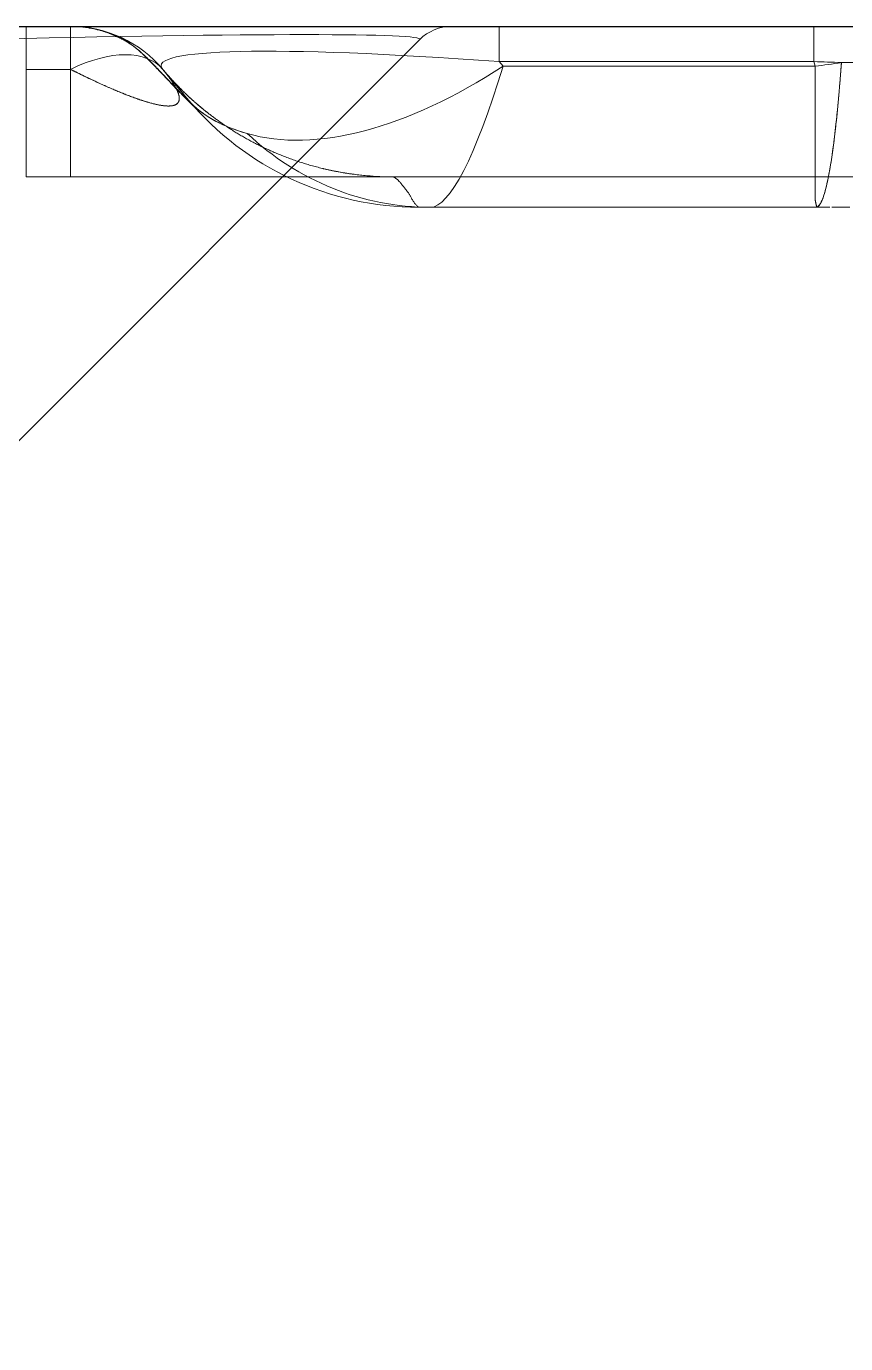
# Model space of a CAD drawing. Header units: millimetres. Extents: x 48754 to 50247, y 1387 to 2180.
# Drawn here: x 49012.16 to 49017.6, y 1473.44 to 1482.19 of the extents above; entities that cross this region are included whole.
import ezdxf

# ---------------------------------------------------------------- set-up
doc = ezdxf.new("R2010")
doc.units = ezdxf.units.MM
doc.linetypes.add('DASHED', pattern=[0])
doc.layers.add('DIE', color=7, linetype='Continuous')

# ---------------------------------------------------------------- blocks, each defined once
blk = doc.blocks.new('*u7581')
at = {"layer": 'DIE', "color": 11, "linetype": 'Continuous', "lineweight": 13}
blk.add_line((-690, 35), (0, 35), dxfattribs=at)
at = {"layer": 'DIE', "color": 2, "linetype": 'DASHED', "lineweight": 13}
for p, q in [((-545.4044, 35), (-545.4044, 35)), ((-545.111, 35), (-545.1108, 35)), ((-545.1108, 35), (-545.1106, 35)), ((-545.1053, 35), (-545.1003, 34.9999)), ((-545.0857, 34.9996), (-545.0929, 34.9998)), ((-546, 31.7029), (-542.7908, 34.9121)), ((-544.5013, 34.7181), (-544.5069, 34.7247)), ((-544.498, 34.7142), (-544.4996, 34.7161)), ((-544.498, 34.7142), (-544.3286, 34.5123)), ((-544.3309, 34.5151), (-544.3283, 34.512)), ((-544.3308, 34.515), (-544.3279, 34.5116)), ((-544.2214, 34.3945), (-544.2213, 34.3944)), ((-545.4044, 34), (-545.4044, 34)), ((-542.9661, 34), (-542.9661, 34)), ((-542.7965, 33.7979), (-542.7201, 33.7979)), ((-542.7201, 33.7979), (-540.1577, 33.7979)), ((-540.1577, 33.7979), (-540.0664, 33.7979))]:
    blk.add_line(p, q, dxfattribs=at)
at = {"layer": 'DIE', "color": 155, "linetype": 'DASHED', "lineweight": 13}
for p, q in [((-545.4044, 35), (-545.4044, 34.7143)), ((-545.1108, 35), (-545.1108, 34.7143)), ((-545.1108, 35), (-545.1108, 34.7143)), ((-542.2625, 35), (-542.2625, 34.7657)), ((-542.2625, 35), (-542.2625, 34.7657)), ((-540.1708, 35), (-540.1708, 34.7657)), ((-540.1708, 35), (-540.1708, 34.7657)), ((-540.1708, 34.7657), (-542.2625, 34.7657)), ((-542.2625, 34.7657), (-542.2369, 34.7352)), ((-542.2369, 34.7352), (-542.2625, 34.7657)), ((-542.2625, 34.7657), (-540.1708, 34.7657)), ((-540.1632, 34.7352), (-540.1708, 34.7657)), ((-540.1708, 34.7657), (-540.1632, 34.7352)), ((-545.4044, 34.7143), (-545.4044, 34)), ((-545.4002, 34.7143), (-545.1107, 34.7143)), ((-542.2369, 34.7352), (-540.1632, 34.7352)), ((-540.1632, 34.7352), (-542.2369, 34.7352)), ((-544.3286, 34.5123), (-544.3271, 34.5106))]:
    blk.add_line(p, q, dxfattribs=at)
at = {"layer": 'DIE', "color": 2, "linetype": 'DASHED', "lineweight": 13}
for centre, radius, start, end in [((-545.1108, 34.2), 0.8, 40, 90), ((-542.5787, 34.7), 0.3, 90, 135), ((-542.7965, 35.7979), 2, 220, 270)]:
    blk.add_arc(centre, radius, start, end, dxfattribs=at)
at = {"layer": 'DIE', "color": 155, "linetype": 'DASHED', "lineweight": 13}
for centre, major_axis, ratio, start_param, end_param in [((-548.9426, 34.7), (6.153, 0.2146), 0.019191, 6.26261, 7.309808), ((-548.9426, 34.7), (6.153, 0.2146), 0.019191, 6.26261, 7.309808), ((-548.9426, 34.7), (6.153, 0.2146), 0.019191, 6.26261, 7.309808), ((-548.9426, 34.7), (6.153, 0.2146), 0.019191, 6.26261, 7.309808), ((-545.1108, 34.2), (0.6128, 0.5142), 0.540716, 0.000168, 1.144808), ((-545.1108, 34.2), (0.6128, 0.5142), 0.540716, 0.000049, 1.14469), ((-539.8892, 34.2), (-4.6192, 0.5411), 0.071973, 5.2604, 6.359364), ((-539.8892, 34.2), (-4.6192, 0.5411), 0.071973, 5.2604, 6.359364), ((-539.4461, 34.1999), (-3.4529, 0.2202), 0.153613, 4.879937, 4.933647), ((-539.4463, 34.2001), (-3.4522, 0.2202), 0.153587, 4.879896, 4.933615), ((-542.2369, 36.9979), (2.0124, 2.5518), 0.514913, 3.348551, 4.133949), ((-542.2369, 36.9979), (2.0124, 2.5518), 0.514913, 3.348551, 4.133949), ((-542.2369, 36.9979), (0.4941, 3.1992), 0.147555, 3.164377, 3.949775), ((-542.2369, 36.9979), (0.4941, 3.1992), 0.147555, 3.164377, 3.949775), ((-541.23, 35.7979), (3.171, 1.1618), 0.341252, 3.264354, 3.57792), ((-541.23, 35.7979), (3.171, 1.1618), 0.341252, 3.291248, 3.57792), ((-542.7201, 35.7979), (0, 2), 0.927625, 2.426659, 3.141593), ((-542.7201, 35.7979), (0, 2), 0.927625, 2.426659, 3.141593)]:
    blk.add_ellipse(centre, major_axis=major_axis, ratio=ratio, start_param=start_param, end_param=end_param, dxfattribs=at)
at = {"layer": 'DIE', "color": 2, "linetype": 'DASHED', "lineweight": 13}
for points, knots in [([(-545.1078, 35), (-545.1077, 35), (-545.1074, 35), (-545.107, 35), (-545.1066, 35), (-545.1062, 35), (-545.1058, 35), (-545.1056, 35), (-545.1055, 35), (-545.1053, 35), (-545.1052, 35), (-545.105, 35), (-545.1048, 35), (-545.1044, 35), (-545.104, 35), (-545.1035, 35), (-545.103, 35), (-545.1024, 35), (-545.1013, 34.9999), (-545.0997, 34.9999), (-545.0977, 34.9999), (-545.0952, 34.9998), (-545.0923, 34.9998), (-545.0893, 34.9997), (-545.0873, 34.9996), (-545.0864, 34.9996)], [0, 0, 0, 0, 0.057593, 0.104373, 0.140525, 0.166463, 0.17594, 0.183482, 0.186735, 0.189794, 0.19281, 0.195942, 0.203064, 0.211983, 0.23662, 0.271378, 0.316725, 0.372202, 0.436368, 0.510141, 0.594239, 0.689142, 0.79518, 0.913023, 1, 1, 1, 1]), ([(-545.0947, 34.9998), (-545.0947, 34.9998), (-545.095, 34.9998), (-545.0953, 34.9999), (-545.0956, 34.9999), (-545.0958, 34.9999), (-545.096, 34.9999), (-545.0962, 34.9999), (-545.0963, 34.9999), (-545.0964, 34.9999), (-545.0964, 34.9999), (-545.0965, 34.9999), (-545.0965, 34.9999), (-545.0965, 34.9999), (-545.0965, 34.9999), (-545.0965, 34.9999), (-545.0965, 34.9999), (-545.0964, 34.9999), (-545.0964, 34.9999), (-545.0963, 34.9999), (-545.0962, 34.9999), (-545.096, 34.9999), (-545.0958, 34.9999), (-545.0956, 34.9999), (-545.0953, 34.9999), (-545.095, 34.9998), (-545.0947, 34.9998), (-545.0947, 34.9998)], [0, 0, 0, 0, 0.095109, 0.180219, 0.25533, 0.320442, 0.375555, 0.413844, 0.445188, 0.469588, 0.483331, 0.493167, 0.499097, 0.500597, 0.500981, 0.503004, 0.508793, 0.51849, 0.532092, 0.556306, 0.587463, 0.625566, 0.680454, 0.745342, 0.820229, 0.905115, 1, 1, 1, 1]), ([(-545.0455, 34.9971), (-545.0445, 34.997), (-545.0419, 34.9967), (-545.0378, 34.9963), (-545.0339, 34.9959), (-545.0315, 34.9957), (-545.0306, 34.9956)], [0, 0, 0, 0, 0.205312, 0.528732, 0.810475, 1, 1, 1, 1]), ([(-545.0409, 34.9969), (-545.0403, 34.9968), (-545.039, 34.9967), (-545.0368, 34.9965), (-545.0342, 34.9962), (-545.0315, 34.996), (-545.0286, 34.9957), (-545.0252, 34.9953), (-545.0215, 34.9949), (-545.0173, 34.9944), (-545.0129, 34.9939), (-545.0082, 34.9932), (-545.0032, 34.9926), (-544.9976, 34.9918), (-544.9913, 34.9908), (-544.9844, 34.9897), (-544.977, 34.9885), (-544.9693, 34.9871), (-544.9613, 34.9856), (-544.953, 34.9839), (-544.9443, 34.9821), (-544.9352, 34.9801), (-544.9259, 34.9778), (-544.9146, 34.975), (-544.9015, 34.9715), (-544.887, 34.9672), (-544.8731, 34.9629), (-544.8599, 34.9585), (-544.8474, 34.954), (-544.8357, 34.9496), (-544.825, 34.9453), (-544.8153, 34.9413), (-544.8064, 34.9374), (-544.7981, 34.9336), (-544.7903, 34.9299), (-544.783, 34.9263), (-544.7759, 34.9227), (-544.7691, 34.9191), (-544.7626, 34.9155), (-544.7565, 34.912), (-544.7506, 34.9086), (-544.7447, 34.9051), (-544.7386, 34.9013), (-544.7327, 34.8975), (-544.7271, 34.8938), (-544.7218, 34.8902), (-544.7164, 34.8864), (-544.7106, 34.8823), (-544.7046, 34.8778), (-544.6983, 34.873), (-544.6922, 34.8683), (-544.6865, 34.8638), (-544.6812, 34.8595), (-544.6758, 34.855), (-544.6701, 34.8501), (-544.6641, 34.845), (-544.6577, 34.8394), (-544.6511, 34.8335), (-544.6442, 34.8272), (-544.6372, 34.8208), (-544.6301, 34.8141), (-544.6229, 34.8072), (-544.6157, 34.8003), (-544.6077, 34.7925), (-544.599, 34.7839), (-544.5895, 34.7744), (-544.5802, 34.765), (-544.571, 34.7556), (-544.562, 34.7463), (-544.5532, 34.7373), (-544.5448, 34.7286), (-544.5377, 34.7211), (-544.5319, 34.715), (-544.5272, 34.7101), (-544.5227, 34.7054), (-544.5188, 34.7013), (-544.5155, 34.6978), (-544.5128, 34.695), (-544.5104, 34.6925), (-544.5084, 34.6904), (-544.5067, 34.6886), (-544.5056, 34.6874), (-544.5049, 34.6867), (-544.5047, 34.6865), (-544.5045, 34.6863), (-544.5042, 34.6859), (-544.5036, 34.6853), (-544.5028, 34.6845), (-544.5018, 34.6834), (-544.5008, 34.6824), (-544.4988, 34.6803), (-544.4958, 34.6771), (-544.4917, 34.6728), (-544.4872, 34.6681), (-544.4826, 34.6632), (-544.4779, 34.6582), (-544.4706, 34.6507), (-544.4609, 34.6404), (-544.4486, 34.6275), (-544.4378, 34.6163), (-544.4286, 34.6066), (-544.4207, 34.5985), (-544.4125, 34.59), (-544.404, 34.5812), (-544.3951, 34.572), (-544.3859, 34.5626), (-544.3762, 34.5527), (-544.3683, 34.5447), (-544.3624, 34.5387), (-544.3586, 34.5349), (-544.3552, 34.5314), (-544.352, 34.5283), (-544.3492, 34.5254), (-544.3467, 34.5229), (-544.3446, 34.5208), (-544.3428, 34.519), (-544.3413, 34.5176), (-544.3402, 34.5164), (-544.339, 34.5153), (-544.3379, 34.5141), (-544.3365, 34.5128), (-544.3351, 34.5113), (-544.3334, 34.5096), (-544.3315, 34.5077), (-544.3293, 34.5056), (-544.327, 34.5033), (-544.3244, 34.5008), (-544.3187, 34.495), (-544.3098, 34.4863), (-544.301, 34.4776), (-544.2952, 34.472), (-544.2924, 34.4693), (-544.2896, 34.4666), (-544.2868, 34.4639), (-544.2841, 34.4612), (-544.2816, 34.4588), (-544.2794, 34.4566), (-544.2775, 34.4548), (-544.2759, 34.4532), (-544.2746, 34.452), (-544.2736, 34.451), (-544.273, 34.4505), (-544.2726, 34.45), (-544.2722, 34.4497), (-544.2717, 34.4492), (-544.2706, 34.4482), (-544.2691, 34.4467), (-544.2673, 34.4449), (-544.2656, 34.4433), (-544.2642, 34.4419), (-544.2629, 34.4407), (-544.2618, 34.4396), (-544.2608, 34.4387), (-544.2599, 34.4378), (-544.259, 34.4369), (-544.2579, 34.4359), (-544.2568, 34.4348), (-544.2556, 34.4336), (-544.2547, 34.4327), (-544.254, 34.4321), (-544.2536, 34.4317), (-544.2533, 34.4314), (-544.2531, 34.4312), (-544.2531, 34.4312), (-544.2532, 34.4312), (-544.2532, 34.4313), (-544.2533, 34.4314), (-544.2535, 34.4316), (-544.2539, 34.432), (-544.2545, 34.4325), (-544.2553, 34.4333), (-544.2564, 34.4344), (-544.2577, 34.4357), (-544.2592, 34.4372), (-544.261, 34.439), (-544.2629, 34.441), (-544.2651, 34.4431), (-544.2672, 34.4453), (-544.2694, 34.4475), (-544.2715, 34.4497), (-544.2736, 34.4519), (-544.2763, 34.4547), (-544.2796, 34.4581), (-544.2834, 34.4621), (-544.287, 34.4659), (-544.2904, 34.4695), (-544.2936, 34.473), (-544.2968, 34.4765), (-544.3, 34.4799), (-544.3029, 34.4832), (-544.306, 34.4865), (-544.3089, 34.4898), (-544.3119, 34.4931), (-544.3141, 34.4956), (-544.3158, 34.4975), (-544.3169, 34.4987), (-544.3179, 34.4999), (-544.3188, 34.5009), (-544.3195, 34.5017), (-544.3201, 34.5025), (-544.3207, 34.5031), (-544.321, 34.5035), (-544.3213, 34.5038), (-544.3215, 34.5041), (-544.3218, 34.5044), (-544.322, 34.5046), (-544.3222, 34.5049), (-544.3226, 34.5054), (-544.3231, 34.5059), (-544.3237, 34.5067), (-544.3245, 34.5075), (-544.325, 34.5081), (-544.3252, 34.5084)], [0, 0, 0, 0, 0.002433, 0.005259, 0.008042, 0.01079, 0.013515, 0.016227, 0.019387, 0.022561, 0.025765, 0.029014, 0.032324, 0.035709, 0.039889, 0.044215, 0.048707, 0.053378, 0.058243, 0.063311, 0.068593, 0.074094, 0.07982, 0.085768, 0.095195, 0.104286, 0.113041, 0.121462, 0.129514, 0.137119, 0.144298, 0.150525, 0.156433, 0.16204, 0.167361, 0.172412, 0.17721, 0.182171, 0.186864, 0.191305, 0.195566, 0.199915, 0.204422, 0.209098, 0.212898, 0.216817, 0.22086, 0.225065, 0.229547, 0.234336, 0.239453, 0.243313, 0.247357, 0.251593, 0.256029, 0.260697, 0.265738, 0.271184, 0.276544, 0.282256, 0.288123, 0.294048, 0.300002, 0.305959, 0.313907, 0.321867, 0.329788, 0.337627, 0.345319, 0.352803, 0.36003, 0.366935, 0.371134, 0.375168, 0.379024, 0.382688, 0.385316, 0.387643, 0.38966, 0.391358, 0.392892, 0.393999, 0.394391, 0.394547, 0.39467, 0.394887, 0.395429, 0.396211, 0.397102, 0.398024, 0.398976, 0.402375, 0.406127, 0.410241, 0.41453, 0.418869, 0.423257, 0.434478, 0.445993, 0.457789, 0.464965, 0.472514, 0.480446, 0.488766, 0.49748, 0.506594, 0.51611, 0.526031, 0.530019, 0.533782, 0.537245, 0.540405, 0.543258, 0.545803, 0.54804, 0.549969, 0.551485, 0.55278, 0.553989, 0.555406, 0.557041, 0.558894, 0.560966, 0.563498, 0.566293, 0.569351, 0.572672, 0.576198, 0.592126, 0.608256, 0.612117, 0.615989, 0.619872, 0.623766, 0.62767, 0.631353, 0.634461, 0.637217, 0.639622, 0.64168, 0.643391, 0.6442, 0.644907, 0.645779, 0.646977, 0.648495, 0.65465, 0.659771, 0.664541, 0.668813, 0.672767, 0.676405, 0.679732, 0.682931, 0.68639, 0.690815, 0.695615, 0.700785, 0.706322, 0.708159, 0.710033, 0.711803, 0.713227, 0.714443, 0.715705, 0.71702, 0.718389, 0.72143, 0.724705, 0.728217, 0.733387, 0.738996, 0.745043, 0.751527, 0.758446, 0.765823, 0.773469, 0.780977, 0.788342, 0.795569, 0.802659, 0.809614, 0.822017, 0.833972, 0.845486, 0.855397, 0.864984, 0.874266, 0.883549, 0.893007, 0.902647, 0.913666, 0.924925, 0.936441, 0.941934, 0.947169, 0.952078, 0.956661, 0.960914, 0.964583, 0.967954, 0.971021, 0.972767, 0.974768, 0.977048, 0.979608, 0.981969, 0.984765, 0.987998, 0.991668, 0.995773, 1, 1, 1, 1]), ([(-544.9863, 34.9893), (-544.9848, 34.9891), (-544.9807, 34.9884), (-544.9739, 34.9871), (-544.9656, 34.9855), (-544.9569, 34.9837), (-544.9479, 34.9817), (-544.9391, 34.9797), (-544.9294, 34.9773), (-544.919, 34.9746), (-544.9079, 34.9715), (-544.8972, 34.9683), (-544.8872, 34.9652), (-544.8783, 34.9623), (-544.8705, 34.9597), (-544.8637, 34.9573), (-544.8573, 34.955), (-544.8515, 34.9529), (-544.8471, 34.9512), (-544.8439, 34.95), (-544.8418, 34.9491), (-544.8399, 34.9484), (-544.838, 34.9477), (-544.8365, 34.947), (-544.8353, 34.9466), (-544.8346, 34.9463), (-544.834, 34.946), (-544.8329, 34.9456), (-544.8313, 34.9449), (-544.8291, 34.944), (-544.8266, 34.943), (-544.8239, 34.9419), (-544.8209, 34.9406), (-544.8171, 34.939), (-544.8127, 34.9371), (-544.8081, 34.935), (-544.804, 34.9331), (-544.8003, 34.9314), (-544.7972, 34.93), (-544.7942, 34.9286), (-544.7911, 34.9271), (-544.7884, 34.9258), (-544.7863, 34.9247), (-544.7849, 34.924), (-544.7836, 34.9234), (-544.7825, 34.9229), (-544.7819, 34.9225), (-544.7814, 34.9223), (-544.7808, 34.922), (-544.78, 34.9216), (-544.7789, 34.921), (-544.776, 34.9196), (-544.7718, 34.9174), (-544.7665, 34.9146), (-544.7628, 34.9126), (-544.7602, 34.9112), (-544.7588, 34.9105), (-544.7574, 34.9097), (-544.756, 34.9089), (-544.7549, 34.9083), (-544.754, 34.9078), (-544.7532, 34.9074), (-544.7524, 34.9069), (-544.7513, 34.9063), (-544.7498, 34.9055), (-544.7483, 34.9046), (-544.7464, 34.9035), (-544.7443, 34.9023), (-544.7419, 34.9008), (-544.7395, 34.8994), (-544.7372, 34.8981), (-544.7349, 34.8967), (-544.7326, 34.8953), (-544.7308, 34.8941), (-544.7295, 34.8934), (-544.729, 34.893), (-544.7285, 34.8927), (-544.7279, 34.8923), (-544.727, 34.8918), (-544.7253, 34.8907), (-544.723, 34.8893), (-544.7196, 34.8871), (-544.7159, 34.8847), (-544.7128, 34.8826), (-544.7105, 34.8811), (-544.7092, 34.8802), (-544.7079, 34.8793), (-544.7067, 34.8785), (-544.7057, 34.8778), (-544.705, 34.8773), (-544.7044, 34.8768), (-544.7037, 34.8764), (-544.7029, 34.8758), (-544.7017, 34.875), (-544.7001, 34.8739), (-544.6982, 34.8725), (-544.6957, 34.8707), (-544.6927, 34.8685), (-544.6891, 34.8659), (-544.6855, 34.8632), (-544.682, 34.8605), (-544.6788, 34.8579), (-544.6759, 34.8557), (-544.6739, 34.8542), (-544.6728, 34.8532), (-544.6722, 34.8528), (-544.6717, 34.8524), (-544.671, 34.8518), (-544.67, 34.851), (-544.6687, 34.85), (-544.6665, 34.8482), (-544.6635, 34.8457), (-544.66, 34.8427), (-544.6566, 34.8399), (-544.6534, 34.8371), (-544.6498, 34.8341), (-544.6466, 34.8312), (-544.6437, 34.8287), (-544.6412, 34.8264), (-544.6387, 34.8242), (-544.6364, 34.8221), (-544.6343, 34.8202), (-544.6326, 34.8186), (-544.6313, 34.8175), (-544.6305, 34.8167), (-544.6301, 34.8163), (-544.6297, 34.816), (-544.6293, 34.8156), (-544.6287, 34.8151), (-544.628, 34.8144), (-544.6269, 34.8134), (-544.6252, 34.8118), (-544.6228, 34.8096), (-544.6201, 34.807), (-544.6171, 34.8042), (-544.6138, 34.8011), (-544.6103, 34.7976), (-544.6065, 34.794), (-544.6012, 34.7889), (-544.5945, 34.7823), (-544.5865, 34.7743), (-544.5785, 34.7663), (-544.5705, 34.7581), (-544.5621, 34.7495), (-544.554, 34.7412), (-544.5462, 34.7331), (-544.5387, 34.7254), (-544.5311, 34.7173), (-544.5232, 34.7091), (-544.516, 34.7015), (-544.5096, 34.6947), (-544.504, 34.6888), (-544.4987, 34.6833), (-544.4937, 34.678), (-544.4891, 34.6732), (-544.4849, 34.6687), (-544.4811, 34.6646), (-544.4776, 34.661), (-544.4751, 34.6584), (-544.4735, 34.6567), (-544.4726, 34.6557), (-544.4718, 34.6549), (-544.4711, 34.6542), (-544.4704, 34.6534), (-544.4694, 34.6524), (-544.4681, 34.6509), (-544.4663, 34.6491), (-544.4642, 34.6469), (-544.4618, 34.6444), (-544.4593, 34.6417), (-544.4568, 34.639), (-544.4542, 34.6363), (-544.4517, 34.6337), (-544.4491, 34.631), (-544.4457, 34.6273), (-544.4413, 34.6227), (-544.436, 34.6172), (-544.4309, 34.6119), (-544.4261, 34.6069), (-544.4218, 34.6023), (-544.4178, 34.5982), (-544.4142, 34.5944), (-544.4114, 34.5915), (-544.4092, 34.5892), (-544.4072, 34.5871), (-544.4049, 34.5847), (-544.4022, 34.582), (-544.3994, 34.579), (-544.3964, 34.576), (-544.3935, 34.573), (-544.3906, 34.5699), (-544.3876, 34.5669), (-544.3846, 34.5638), (-544.3818, 34.5609), (-544.3791, 34.5582), (-544.3768, 34.5558), (-544.375, 34.5539), (-544.3736, 34.5525), (-544.3724, 34.5513), (-544.3712, 34.55), (-544.3698, 34.5486), (-544.3683, 34.5471), (-544.3667, 34.5455), (-544.3648, 34.5436), (-544.3626, 34.5413), (-544.36, 34.5387), (-544.3574, 34.536), (-544.3545, 34.533), (-544.3513, 34.5298), (-544.3484, 34.5269), (-544.3462, 34.5246), (-544.3449, 34.5233), (-544.3438, 34.5222), (-544.343, 34.5214), (-544.3422, 34.5206), (-544.3412, 34.5197), (-544.34, 34.5184), (-544.3385, 34.5169), (-544.3368, 34.5152), (-544.3339, 34.5123), (-544.3298, 34.5081), (-544.3256, 34.504), (-544.3224, 34.5008), (-544.3203, 34.4987), (-544.3184, 34.4968), (-544.3169, 34.4953), (-544.3157, 34.4941), (-544.3148, 34.4933), (-544.314, 34.4924), (-544.3131, 34.4915), (-544.312, 34.4904), (-544.3108, 34.4892), (-544.3095, 34.488), (-544.3082, 34.4866), (-544.3068, 34.4853), (-544.3053, 34.4838), (-544.3039, 34.4824), (-544.3024, 34.4809), (-544.3009, 34.4794), (-544.2995, 34.4781), (-544.2983, 34.4769), (-544.2973, 34.4759), (-544.2964, 34.475), (-544.2955, 34.4741), (-544.2944, 34.4731), (-544.2932, 34.4718), (-544.2917, 34.4704), (-544.2901, 34.4688), (-544.2884, 34.4672), (-544.2868, 34.4656), (-544.2852, 34.464), (-544.2837, 34.4626), (-544.2824, 34.4613), (-544.2813, 34.4602), (-544.2802, 34.4592), (-544.2792, 34.4582), (-544.2782, 34.4572), (-544.2772, 34.4563), (-544.2762, 34.4553), (-544.2751, 34.4542), (-544.2739, 34.453), (-544.2726, 34.4517), (-544.2713, 34.4505), (-544.2701, 34.4493), (-544.2689, 34.4481), (-544.2678, 34.4471), (-544.2671, 34.4464), (-544.2664, 34.4457), (-544.2657, 34.4451), (-544.2652, 34.4445), (-544.2647, 34.4441), (-544.2643, 34.4437), (-544.2639, 34.4432), (-544.2635, 34.4428), (-544.263, 34.4424), (-544.2626, 34.442), (-544.2622, 34.4416), (-544.2619, 34.4413), (-544.2616, 34.441), (-544.2613, 34.4408), (-544.2612, 34.4406), (-544.2611, 34.4405), (-544.261, 34.4405), (-544.261, 34.4404), (-544.2609, 34.4403), (-544.2608, 34.4403), (-544.2608, 34.4402), (-544.2608, 34.4402), (-544.2607, 34.4402), (-544.2608, 34.4402), (-544.2608, 34.4402), (-544.2608, 34.4402), (-544.2608, 34.4403), (-544.2609, 34.4403), (-544.261, 34.4404), (-544.261, 34.4405), (-544.2611, 34.4405), (-544.2612, 34.4406), (-544.2613, 34.4407), (-544.2614, 34.4408), (-544.2615, 34.4409), (-544.2616, 34.441), (-544.2618, 34.4412), (-544.262, 34.4414), (-544.2622, 34.4416), (-544.2624, 34.4418), (-544.2626, 34.442), (-544.2628, 34.4422), (-544.2631, 34.4425), (-544.2634, 34.4428), (-544.2638, 34.4432), (-544.2643, 34.4437), (-544.2648, 34.4442), (-544.2654, 34.4448), (-544.266, 34.4455), (-544.2668, 34.4462), (-544.2677, 34.4471), (-544.2687, 34.4482), (-544.2697, 34.4492), (-544.2707, 34.4502), (-544.2718, 34.4513), (-544.2732, 34.4527), (-544.2748, 34.4544), (-544.2767, 34.4563), (-544.2788, 34.4585), (-544.2811, 34.4609), (-544.2836, 34.4635), (-544.2861, 34.4662), (-544.2887, 34.4689), (-544.2911, 34.4715), (-544.2937, 34.4742), (-544.2961, 34.4768), (-544.2985, 34.4793), (-544.3007, 34.4817), (-544.3026, 34.4838), (-544.3044, 34.4857), (-544.3059, 34.4875), (-544.3075, 34.4892), (-544.3092, 34.491), (-544.311, 34.493), (-544.3128, 34.4951), (-544.3148, 34.4973), (-544.3172, 34.4999), (-544.3199, 34.503), (-544.3228, 34.5062), (-544.3255, 34.5093), (-544.3278, 34.5119), (-544.3298, 34.5141), (-544.3315, 34.5162), (-544.3333, 34.5182), (-544.3351, 34.5203), (-544.3369, 34.5224), (-544.3387, 34.5245), (-544.3402, 34.5263), (-544.3414, 34.5276), (-544.3423, 34.5287), (-544.3431, 34.5297), (-544.3438, 34.5306), (-544.3443, 34.5311), (-544.3446, 34.5315), (-544.3447, 34.5316), (-544.3447, 34.5316), (-544.3445, 34.5314), (-544.3443, 34.531), (-544.344, 34.5307), (-544.3438, 34.5305), (-544.3437, 34.5304)], [0, 0, 0, 0, 0.002925, 0.007894, 0.013329, 0.019223, 0.025175, 0.030959, 0.036577, 0.044297, 0.051679, 0.058723, 0.065429, 0.071799, 0.076569, 0.081133, 0.085456, 0.089375, 0.092872, 0.094381, 0.095797, 0.09712, 0.09835, 0.099478, 0.100325, 0.100618, 0.100968, 0.101544, 0.102809, 0.104331, 0.106051, 0.107968, 0.110085, 0.1124, 0.116058, 0.119412, 0.122415, 0.125071, 0.127385, 0.129361, 0.131854, 0.134561, 0.135683, 0.136839, 0.137997, 0.138882, 0.139328, 0.139632, 0.140109, 0.140814, 0.141747, 0.142873, 0.148172, 0.15272, 0.157284, 0.158619, 0.159967, 0.161329, 0.162688, 0.163822, 0.164656, 0.165208, 0.165973, 0.167113, 0.168605, 0.170165, 0.171703, 0.174159, 0.176562, 0.178915, 0.181246, 0.183564, 0.185869, 0.188114, 0.188971, 0.189529, 0.189882, 0.190445, 0.191266, 0.192344, 0.195198, 0.197928, 0.20209, 0.206089, 0.207348, 0.208609, 0.20987, 0.211107, 0.212094, 0.212782, 0.213225, 0.213806, 0.214602, 0.215613, 0.217267, 0.219172, 0.221078, 0.224385, 0.227683, 0.230978, 0.234238, 0.237191, 0.239767, 0.241953, 0.242601, 0.243012, 0.243396, 0.244026, 0.244954, 0.246157, 0.247494, 0.250978, 0.254318, 0.257174, 0.260054, 0.263209, 0.266665, 0.268774, 0.270992, 0.273312, 0.275459, 0.277312, 0.278855, 0.280077, 0.280693, 0.280967, 0.281237, 0.281618, 0.282109, 0.282713, 0.283432, 0.285058, 0.287102, 0.28959, 0.292079, 0.294931, 0.298142, 0.301489, 0.30492, 0.311906, 0.31924, 0.326123, 0.333322, 0.340859, 0.348742, 0.355295, 0.362077, 0.369092, 0.376343, 0.383563, 0.38897, 0.394117, 0.398982, 0.403543, 0.407781, 0.411724, 0.415303, 0.418504, 0.421315, 0.422295, 0.423157, 0.423898, 0.424516, 0.425103, 0.426026, 0.427328, 0.429013, 0.431084, 0.4335, 0.43597, 0.438443, 0.440919, 0.443398, 0.445879, 0.44836, 0.453551, 0.458725, 0.463815, 0.468446, 0.472734, 0.476677, 0.480267, 0.483438, 0.485109, 0.487113, 0.489499, 0.492273, 0.495258, 0.49826, 0.501278, 0.504313, 0.507364, 0.510431, 0.513493, 0.516265, 0.518655, 0.52066, 0.521963, 0.523066, 0.524351, 0.525914, 0.527599, 0.529239, 0.530833, 0.53372, 0.536442, 0.5392, 0.54235, 0.5459, 0.549852, 0.551653, 0.553146, 0.554286, 0.555086, 0.555913, 0.556938, 0.558402, 0.560142, 0.562159, 0.564424, 0.570439, 0.576705, 0.579235, 0.581804, 0.584158, 0.586045, 0.587336, 0.588297, 0.589339, 0.590568, 0.591982, 0.593582, 0.595308, 0.597074, 0.598949, 0.600866, 0.602827, 0.604831, 0.606875, 0.608755, 0.610346, 0.611764, 0.612926, 0.614261, 0.615823, 0.617611, 0.620129, 0.622672, 0.625225, 0.627789, 0.630363, 0.632763, 0.634838, 0.636886, 0.638832, 0.640745, 0.642627, 0.644495, 0.646595, 0.648861, 0.651403, 0.654219, 0.65707, 0.659605, 0.662923, 0.66587, 0.668482, 0.671055, 0.673668, 0.675154, 0.676828, 0.678819, 0.681125, 0.683576, 0.68606, 0.688578, 0.690972, 0.693384, 0.695557, 0.69739, 0.698884, 0.699863, 0.701026, 0.702456, 0.704141, 0.705764, 0.707189, 0.708416, 0.709447, 0.710349, 0.711461, 0.712805, 0.714397, 0.716236, 0.718163, 0.720259, 0.721944, 0.723422, 0.72484, 0.726261, 0.727665, 0.729468, 0.731184, 0.733191, 0.735479, 0.737709, 0.739693, 0.741431, 0.74301, 0.746338, 0.749342, 0.752412, 0.755645, 0.759008, 0.762494, 0.766171, 0.77047, 0.775033, 0.779488, 0.783525, 0.787148, 0.792467, 0.797969, 0.803657, 0.809578, 0.815844, 0.822464, 0.82944, 0.835172, 0.841126, 0.847201, 0.852932, 0.858264, 0.863198, 0.867735, 0.871379, 0.874726, 0.878135, 0.881797, 0.88571, 0.889873, 0.894286, 0.898932, 0.906131, 0.913009, 0.919568, 0.925806, 0.930284, 0.935084, 0.940263, 0.945819, 0.951749, 0.958052, 0.964725, 0.968789, 0.972978, 0.977284, 0.981379, 0.985104, 0.98847, 0.991486, 0.994162, 0.996508, 0.998058, 0.999435, 1, 1, 1, 1]), ([(-544.4962, 34.7121), (-544.4966, 34.7126), (-544.4979, 34.7141), (-544.4999, 34.7164), (-544.502, 34.7189), (-544.5045, 34.7218), (-544.5071, 34.7249), (-544.5091, 34.7272), (-544.5101, 34.7282)], [0, 0, 0, 0, 0.095383, 0.266908, 0.421107, 0.557963, 0.7942, 1, 1, 1, 1]), ([(-544.4183, 34.6249), (-544.4187, 34.6253), (-544.4237, 34.6305), (-544.433, 34.6406), (-544.4463, 34.655), (-544.4594, 34.6696), (-544.4723, 34.6842), (-544.4851, 34.699), (-544.4935, 34.7089), (-544.4977, 34.7139)], [0, 0, 0, 0, 0.015912, 0.180119, 0.344247, 0.508298, 0.672272, 0.836172, 1, 1, 1, 1]), ([(-544.351, 34.5391), (-544.351, 34.5391), (-544.3511, 34.5392), (-544.3513, 34.5395), (-544.3516, 34.5398), (-544.3519, 34.5402), (-544.3522, 34.5405), (-544.3524, 34.5408), (-544.3527, 34.5411), (-544.3533, 34.5418), (-544.3542, 34.5429), (-544.3557, 34.5446), (-544.3575, 34.5468), (-544.3596, 34.5493), (-544.3621, 34.5523), (-544.3649, 34.5557), (-544.3681, 34.5594), (-544.372, 34.5641), (-544.3766, 34.5695), (-544.3817, 34.5756), (-544.3882, 34.5834), (-544.3963, 34.593), (-544.406, 34.6045), (-544.417, 34.6177), (-544.4296, 34.6327), (-544.4437, 34.6495), (-544.4582, 34.6669), (-544.4691, 34.6799), (-544.4763, 34.6884), (-544.4795, 34.6922), (-544.4828, 34.6961), (-544.486, 34.7), (-544.4892, 34.7038), (-544.4922, 34.7073), (-544.4947, 34.7103), (-544.4964, 34.7123), (-544.4972, 34.7133), (-544.4974, 34.7135)], [0, 0, 0, 0, 0.002713, 0.015322, 0.025678, 0.033827, 0.03854, 0.04213, 0.044752, 0.046926, 0.054159, 0.063767, 0.075874, 0.089932, 0.106393, 0.125111, 0.146078, 0.169287, 0.202291, 0.235925, 0.270006, 0.332066, 0.395819, 0.461229, 0.551388, 0.644475, 0.740492, 0.839534, 0.860616, 0.881887, 0.90335, 0.924994, 0.946768, 0.966797, 0.98319, 0.997213, 1, 1, 1, 1]), ([(-544.2557, 34.4713), (-544.2572, 34.4726), (-544.2602, 34.4751), (-544.2643, 34.4786), (-544.268, 34.4817), (-544.2711, 34.4843), (-544.2734, 34.4864), (-544.2752, 34.4879), (-544.2764, 34.489), (-544.2774, 34.4898), (-544.2782, 34.4905), (-544.2784, 34.4907), (-544.2787, 34.4909), (-544.2789, 34.4911), (-544.2792, 34.4913), (-544.2795, 34.4915), (-544.2797, 34.4917), (-544.28, 34.4919), (-544.2805, 34.4923), (-544.2812, 34.4929), (-544.2821, 34.4936), (-544.2828, 34.4942), (-544.2833, 34.4947), (-544.2838, 34.4951), (-544.2845, 34.4957), (-544.2852, 34.4964), (-544.2861, 34.4972), (-544.2871, 34.4981), (-544.2881, 34.499), (-544.2892, 34.5), (-544.2903, 34.501), (-544.2913, 34.5019), (-544.2922, 34.5027), (-544.293, 34.5034), (-544.2937, 34.504), (-544.2948, 34.5051), (-544.2965, 34.5066), (-544.2986, 34.5085), (-544.3012, 34.5108), (-544.3042, 34.5136), (-544.3076, 34.5167), (-544.3114, 34.5202), (-544.3155, 34.5239), (-544.3199, 34.528), (-544.3246, 34.5325), (-544.3297, 34.5372), (-544.335, 34.5423), (-544.3406, 34.5477), (-544.3465, 34.5533), (-544.3525, 34.5591), (-544.3587, 34.5652), (-544.365, 34.5714), (-544.3713, 34.5776), (-544.3776, 34.5839), (-544.3856, 34.5919), (-544.3951, 34.6016), (-544.4062, 34.6131), (-544.4155, 34.6228), (-544.423, 34.6308), (-544.4288, 34.637), (-544.4345, 34.6431), (-544.44, 34.649), (-544.4453, 34.6548), (-544.45, 34.6599), (-544.4539, 34.6641), (-544.457, 34.6675), (-544.4598, 34.6706), (-544.4622, 34.6734), (-544.4644, 34.6758), (-544.4663, 34.6779), (-544.4677, 34.6795), (-544.4685, 34.6804), (-544.4691, 34.6811), (-544.4699, 34.682), (-544.4707, 34.6829), (-544.4716, 34.6839), (-544.4725, 34.6849), (-544.4735, 34.6861), (-544.4747, 34.6874), (-544.4759, 34.6887), (-544.4771, 34.6901), (-544.4783, 34.6915), (-544.4795, 34.6928), (-544.4805, 34.6939), (-544.4813, 34.6949), (-544.482, 34.6956), (-544.4825, 34.6962), (-544.4829, 34.6967), (-544.4832, 34.6971), (-544.4835, 34.6974), (-544.4843, 34.6983), (-544.4859, 34.7002), (-544.4893, 34.7041), (-544.4931, 34.7084), (-544.496, 34.7118), (-544.4971, 34.7131), (-544.4973, 34.7134)], [0, 0, 0, 0, 0.011674, 0.022879, 0.033128, 0.042508, 0.051133, 0.057197, 0.062994, 0.068627, 0.074218, 0.084024, 0.094019, 0.104142, 0.114394, 0.124772, 0.135278, 0.145911, 0.156671, 0.191056, 0.225349, 0.24276, 0.260115, 0.277107, 0.293307, 0.308486, 0.322658, 0.335878, 0.347769, 0.358865, 0.369208, 0.376497, 0.383406, 0.387809, 0.392088, 0.396718, 0.402047, 0.408225, 0.415341, 0.423436, 0.432239, 0.441685, 0.451828, 0.462716, 0.474388, 0.486879, 0.500222, 0.514439, 0.52887, 0.544068, 0.560041, 0.576302, 0.592509, 0.608662, 0.624759, 0.654123, 0.683284, 0.711868, 0.727716, 0.743249, 0.758444, 0.773279, 0.787735, 0.801563, 0.81097, 0.819556, 0.827376, 0.834475, 0.840905, 0.846736, 0.85204, 0.853686, 0.85638, 0.860164, 0.865055, 0.869441, 0.874466, 0.880143, 0.88649, 0.893496, 0.900295, 0.907508, 0.91383, 0.919234, 0.923694, 0.927315, 0.929863, 0.93153, 0.933124, 0.934726, 0.936336, 0.944046, 0.958254, 0.984371, 0.996001, 1, 1, 1, 1]), ([(-544.4969, 34.7129), (-544.4953, 34.7111), (-544.4921, 34.7072), (-544.487, 34.7012), (-544.4814, 34.6947), (-544.4753, 34.6876), (-544.4687, 34.6801), (-544.4616, 34.6721), (-544.4544, 34.664), (-544.4495, 34.6586), (-544.4472, 34.656)], [0, 0, 0, 0, 0.097199, 0.203047, 0.317597, 0.440889, 0.572953, 0.713817, 0.863503, 1, 1, 1, 1]), ([(-544.4183, 34.6249), (-544.4149, 34.6213), (-544.408, 34.614), (-544.3972, 34.6029), (-544.3857, 34.5912), (-544.3737, 34.5792), (-544.3611, 34.5668), (-544.3478, 34.554), (-544.3339, 34.5409), (-544.3194, 34.5274), (-544.3042, 34.5136), (-544.2884, 34.4995), (-544.2719, 34.4851), (-544.2547, 34.4704), (-544.2368, 34.4555), (-544.2181, 34.4404), (-544.1988, 34.425), (-544.1787, 34.4095), (-544.1578, 34.3938), (-544.1362, 34.3779), (-544.1137, 34.362), (-544.0905, 34.346), (-544.0665, 34.3299), (-544.0416, 34.3138), (-544.016, 34.2976), (-543.9894, 34.2816), (-543.9621, 34.2655), (-543.9338, 34.2496), (-543.9047, 34.2338), (-543.8747, 34.2182), (-543.8441, 34.2029), (-543.8129, 34.188), (-543.7813, 34.1736), (-543.749, 34.1595), (-543.716, 34.1458), (-543.6823, 34.1325), (-543.648, 34.1197), (-543.6129, 34.1074), (-543.5772, 34.0956), (-543.5409, 34.0843), (-543.5038, 34.0735), (-543.4661, 34.0634), (-543.4278, 34.0539), (-543.3888, 34.0451), (-543.3492, 34.0369), (-543.3089, 34.0295), (-543.2681, 34.0228), (-543.2266, 34.0169), (-543.1846, 34.0118), (-543.142, 34.0076), (-543.0988, 34.0042), (-543.0551, 34.0018), (-543.0109, 34.0003), (-542.9813, 34.0001), (-542.9664, 34)], [0, 0, 0, 0, 0.009129, 0.018833, 0.028962, 0.039518, 0.0505, 0.061908, 0.073743, 0.086005, 0.098694, 0.111811, 0.125355, 0.139326, 0.153725, 0.168552, 0.183807, 0.19949, 0.215601, 0.23214, 0.249107, 0.266502, 0.284325, 0.302577, 0.321258, 0.340367, 0.359904, 0.37987, 0.400264, 0.421087, 0.442339, 0.463452, 0.484847, 0.506525, 0.528486, 0.55073, 0.573259, 0.596071, 0.619168, 0.642551, 0.666218, 0.690171, 0.714411, 0.738936, 0.763748, 0.788847, 0.814233, 0.839907, 0.865868, 0.892118, 0.918655, 0.945482, 0.972596, 1, 1, 1, 1]), ([(-544.2044, 34.4295), (-544.2082, 34.4325), (-544.2172, 34.4396), (-544.2313, 34.451), (-544.2467, 34.4637), (-544.2619, 34.4766), (-544.277, 34.4895), (-544.2911, 34.5019), (-544.3001, 34.5099), (-544.3041, 34.5135)], [0, 0, 0, 0, 0.111261, 0.264107, 0.416859, 0.56952, 0.72209, 0.874571, 1, 1, 1, 1]), ([(-544.2665, 34.4805), (-544.2663, 34.4803), (-544.2659, 34.48), (-544.2653, 34.4795), (-544.2647, 34.479), (-544.2642, 34.4786), (-544.2638, 34.4782), (-544.2634, 34.4779), (-544.2633, 34.4778), (-544.2635, 34.478), (-544.2637, 34.4781), (-544.2638, 34.4782), (-544.2639, 34.4783), (-544.2639, 34.4783), (-544.2639, 34.4783), (-544.2638, 34.4782), (-544.2636, 34.478), (-544.2631, 34.4776), (-544.2622, 34.4768), (-544.2615, 34.4762), (-544.261, 34.4758), (-544.2606, 34.4755), (-544.2607, 34.4755), (-544.2602, 34.4752), (-544.2594, 34.4744), (-544.2582, 34.4735), (-544.2568, 34.4723), (-544.2551, 34.4708), (-544.2531, 34.4692), (-544.2512, 34.4675), (-544.2495, 34.4661), (-544.2479, 34.4648), (-544.2465, 34.4636), (-544.2453, 34.4626), (-544.2439, 34.4614), (-544.2424, 34.4601), (-544.2405, 34.4586), (-544.2384, 34.4568), (-544.2361, 34.455), (-544.2337, 34.453), (-544.2314, 34.4511), (-544.2293, 34.4494), (-544.2274, 34.4478), (-544.2258, 34.4465), (-544.2242, 34.4452), (-544.2228, 34.4441), (-544.2216, 34.4431), (-544.2205, 34.4422), (-544.2197, 34.4415), (-544.219, 34.441), (-544.2188, 34.4408), (-544.2188, 34.4408), (-544.2188, 34.4408)], [0, 0, 0, 0, 0.003714, 0.009006, 0.013926, 0.019052, 0.024898, 0.035745, 0.049668, 0.075446, 0.100255, 0.122995, 0.14367, 0.162283, 0.178845, 0.193423, 0.207303, 0.228927, 0.250423, 0.270637, 0.289385, 0.309052, 0.327311, 0.346165, 0.366753, 0.38483, 0.404568, 0.42611, 0.449505, 0.47345, 0.495841, 0.518358, 0.541081, 0.563985, 0.58563, 0.605686, 0.627814, 0.650674, 0.674807, 0.699529, 0.726678, 0.752912, 0.7784, 0.804508, 0.832357, 0.861901, 0.892502, 0.921094, 0.947368, 0.971443, 0.995639, 1, 1, 1, 1]), ([(-543.2344, 34.0181), (-543.2374, 34.0185), (-543.2474, 34.0199), (-543.2643, 34.0223), (-543.2853, 34.0256), (-543.3062, 34.0291), (-543.327, 34.0328), (-543.3478, 34.0367), (-543.3685, 34.0409), (-543.3891, 34.0452), (-543.4096, 34.0498), (-543.4251, 34.0534), (-543.4337, 34.0554), (-543.4354, 34.0559)], [0, 0, 0, 0, 0.043999, 0.147676, 0.251247, 0.354712, 0.458073, 0.56133, 0.664484, 0.767535, 0.870486, 0.973335, 1, 1, 1, 1]), ([(-545.1104, 34), (-544.3593, 34), (-543.8624, 34), (-543.2351, 34), (-542.9662, 34), (-542.966, 34)], [0, 0, 0, 0, 0.5, 0.5, 1, 1, 1, 1]), ([(-542.9664, 34), (-542.9664, 34), (-542.9664, 34), (-542.9657, 33.9998), (-542.9645, 33.9994), (-542.9628, 33.9987), (-542.9606, 33.9977), (-542.9581, 33.9964), (-542.9549, 33.9946), (-542.9508, 33.992), (-542.9452, 33.988), (-542.9374, 33.9816), (-542.9268, 33.971), (-542.9171, 33.9593), (-542.909, 33.949), (-542.9041, 33.9426), (-542.8993, 33.9364), (-542.8946, 33.9304), (-542.89, 33.9246), (-542.8856, 33.9191), (-542.8808, 33.9134), (-542.8758, 33.9071), (-542.8706, 33.9002), (-542.8657, 33.8931), (-542.8609, 33.8858), (-542.8564, 33.8784), (-542.852, 33.8708), (-542.8452, 33.8584), (-542.8361, 33.8421), (-542.8239, 33.8241), (-542.8131, 33.8114), (-542.8062, 33.8051), (-542.803, 33.8024), (-542.8015, 33.8012), (-542.8002, 33.8002), (-542.799, 33.7995), (-542.7981, 33.7989), (-542.7974, 33.7984), (-542.7969, 33.7981), (-542.7966, 33.7979), (-542.7965, 33.7979), (-542.7965, 33.7978)], [0, 0, 0, 0, 0.007381, 0.016138, 0.026276, 0.037797, 0.050705, 0.065002, 0.077203, 0.095463, 0.119784, 0.150168, 0.195315, 0.260752, 0.284019, 0.306284, 0.327548, 0.347811, 0.367075, 0.38534, 0.402605, 0.424587, 0.447493, 0.471325, 0.496086, 0.521775, 0.548395, 0.575947, 0.657149, 0.738354, 0.82327, 0.882049, 0.898015, 0.913265, 0.9278, 0.941619, 0.954722, 0.967112, 0.978787, 0.98975, 1, 1, 1, 1]), ([(-540.1577, 33.7979), (-540.1545, 33.7979), (-540.1486, 33.7979), (-540.1404, 33.7979), (-540.1323, 33.7979), (-540.1228, 33.7979), (-540.1123, 33.7979), (-540.1023, 33.7979), (-540.0943, 33.7979), (-540.0876, 33.7979), (-540.0813, 33.7979), (-540.0743, 33.7979), (-540.0692, 33.7979), (-540.0663, 33.7979)], [0, 0, 0, 0, 0.104798, 0.194093, 0.267889, 0.373076, 0.506507, 0.611586, 0.69933, 0.769754, 0.830636, 0.906764, 1, 1, 1, 1]), ([(-539.9322, 33.7979), (-539.9547, 33.7979), (-539.9774, 33.7979), (-540.0176, 33.7979), (-540.035, 33.7979), (-540.0526, 33.7979)], [0, 0, 0, 0, 0.571491, 0.571491, 1, 1, 1, 1])]:
    blk.add_open_spline(points, degree=3, knots=knots, dxfattribs=at)
at = {"layer": 'DIE', "color": 155, "linetype": 'DASHED', "lineweight": 13}
for points in [[(-540.1632, 34.7352), (-540.105, 34.7422), (-540.0467, 34.7503), (-539.9885, 34.7596)], [(-539.9885, 34.7596), (-540.0467, 34.7503), (-540.105, 34.7422), (-540.1632, 34.7352)], [(-545.4002, 34.7143), (-545.3037, 34.7143), (-545.2073, 34.7143), (-545.1108, 34.7143)]]:
    blk.add_open_spline(points, degree=3, dxfattribs=at)
for points, knots in [([(-540.1577, 33.7979), (-540.1563, 33.798), (-540.1535, 33.7982), (-540.1493, 33.7998), (-540.1451, 33.8023), (-540.1411, 33.8057), (-540.1371, 33.81), (-540.1333, 33.815), (-540.1295, 33.8208), (-540.1257, 33.8273), (-540.1221, 33.8345), (-540.1185, 33.8422), (-540.115, 33.8506), (-540.1116, 33.8594), (-540.1083, 33.8687), (-540.1051, 33.8784), (-540.1019, 33.8885), (-540.0988, 33.8989), (-540.0958, 33.9096), (-540.0929, 33.9206), (-540.09, 33.9318), (-540.0873, 33.9432), (-540.0846, 33.9547), (-540.082, 33.9663), (-540.0795, 33.978), (-540.077, 33.9898), (-540.0746, 34.0015), (-540.0724, 34.0133), (-540.0702, 34.0249), (-540.068, 34.0365), (-540.0658, 34.0487), (-540.0636, 34.0618), (-540.0612, 34.0758), (-540.0589, 34.09), (-540.0566, 34.1046), (-540.0543, 34.1194), (-540.0521, 34.1344), (-540.0498, 34.1498), (-540.0476, 34.1653), (-540.0454, 34.1811), (-540.0432, 34.1972), (-540.0411, 34.2134), (-540.039, 34.2299), (-540.0369, 34.2467), (-540.0348, 34.2636), (-540.0327, 34.2807), (-540.0307, 34.298), (-540.0287, 34.3156), (-540.0267, 34.3333), (-540.0247, 34.3512), (-540.0228, 34.3693), (-540.0208, 34.3875), (-540.0189, 34.4059), (-540.0171, 34.4245), (-540.0152, 34.4432), (-540.0134, 34.4621), (-540.0116, 34.4811), (-540.0098, 34.5002), (-540.008, 34.5195), (-540.0063, 34.539), (-540.0045, 34.5585), (-540.0028, 34.5782), (-540.0012, 34.5979), (-539.9995, 34.6178), (-539.9979, 34.6378), (-539.9963, 34.6579), (-539.9947, 34.678), (-539.9931, 34.6983), (-539.9916, 34.7186), (-539.99, 34.739), (-539.989, 34.7528), (-539.9885, 34.7596)], [0, 0, 0, 0, 0.022732, 0.045071, 0.067019, 0.088574, 0.109738, 0.130509, 0.150888, 0.170875, 0.190469, 0.209672, 0.228482, 0.2469, 0.264926, 0.282559, 0.2998, 0.316649, 0.333106, 0.349171, 0.364843, 0.380124, 0.395012, 0.409507, 0.423611, 0.437323, 0.450642, 0.46357, 0.476105, 0.488249, 0.5, 0.513695, 0.527329, 0.540902, 0.554413, 0.567863, 0.581252, 0.594579, 0.607845, 0.62105, 0.634193, 0.647275, 0.660296, 0.673255, 0.686154, 0.69899, 0.711766, 0.72448, 0.737133, 0.749725, 0.762255, 0.774724, 0.787132, 0.799478, 0.811764, 0.823988, 0.83615, 0.848252, 0.860292, 0.872271, 0.884189, 0.896045, 0.907841, 0.919575, 0.931248, 0.942859, 0.95441, 0.965899, 0.977327, 0.988694, 1, 1, 1, 1]), ([(-540.1577, 33.7979), (-540.142, 33.7979), (-540.1263, 33.8191), (-540.0955, 33.9031), (-540.0804, 33.9659), (-540.0515, 34.1305), (-540.0376, 34.2323), (-540.0116, 34.471), (-539.9995, 34.6079), (-539.9885, 34.7596)], [0, 0, 0, 0, 0.25, 0.25, 0.5, 0.5, 0.75, 0.75, 1, 1, 1, 1]), ([(-539.9885, 34.7596), (-539.9863, 34.7595), (-539.9801, 34.7594), (-539.9685, 34.7594), (-539.952, 34.7593), (-539.9308, 34.7593), (-539.9047, 34.7594), (-539.8738, 34.7595), (-539.8379, 34.7595), (-539.7972, 34.7596), (-539.743, 34.7596), (-539.6761, 34.7596), (-539.5646, 34.7596), (-539.4115, 34.7596), (-539.2514, 34.7596), (-539.1002, 34.7596), (-538.9481, 34.7597), (-538.7494, 34.7596), (-538.5914, 34.7596), (-538.4857, 34.7596), (-538.4457, 34.7596), (-538.4061, 34.7596), (-538.367, 34.7596), (-538.3283, 34.7595), (-538.29, 34.7595), (-538.2521, 34.7595), (-538.2148, 34.7595), (-538.1778, 34.7595), (-538.1413, 34.7595), (-538.1053, 34.7595), (-538.0697, 34.7595), (-538.0346, 34.7594), (-537.9999, 34.7594), (-537.9657, 34.7594), (-537.9319, 34.7594), (-537.8987, 34.7594), (-537.8658, 34.7594), (-537.8335, 34.7594), (-537.8016, 34.7594), (-537.7701, 34.7594), (-537.7391, 34.7595), (-537.7086, 34.7595), (-537.6785, 34.7595), (-537.6489, 34.7595), (-537.6198, 34.7595), (-537.5911, 34.7595), (-537.5628, 34.7595), (-537.535, 34.7595), (-537.5077, 34.7596), (-537.4808, 34.7596), (-537.4543, 34.7596), (-537.4284, 34.7596), (-537.4028, 34.7596), (-537.386, 34.7596), (-537.3776, 34.7596)], [0, 0, 0, 0, 0.002195, 0.005919, 0.011177, 0.017978, 0.026335, 0.036261, 0.047774, 0.060896, 0.075653, 0.100296, 0.125971, 0.184692, 0.251612, 0.287422, 0.340057, 0.410655, 0.500748, 0.516173, 0.531557, 0.546897, 0.56219, 0.577434, 0.592626, 0.607764, 0.622846, 0.637868, 0.652829, 0.667726, 0.682557, 0.697319, 0.712009, 0.726626, 0.741167, 0.755629, 0.77001, 0.784309, 0.798521, 0.812647, 0.826682, 0.840625, 0.854474, 0.868226, 0.88188, 0.895434, 0.908884, 0.92223, 0.935469, 0.9486, 0.96162, 0.974528, 0.987322, 1, 1, 1, 1]), ([(-538.9464, 34.7596), (-538.9645, 34.7596), (-538.9999, 34.7596), (-539.0526, 34.7596), (-539.1037, 34.7596), (-539.1532, 34.7596), (-539.201, 34.7596), (-539.2473, 34.7596), (-539.292, 34.7596), (-539.335, 34.7596), (-539.3764, 34.7596), (-539.4162, 34.7596), (-539.4652, 34.7596), (-539.5232, 34.7596), (-539.5902, 34.7596), (-539.655, 34.7596), (-539.7107, 34.7596), (-539.757, 34.7596), (-539.7934, 34.7595), (-539.8267, 34.7595), (-539.8568, 34.7594), (-539.8839, 34.7594), (-539.9078, 34.7593), (-539.9287, 34.7593), (-539.9466, 34.7593), (-539.9614, 34.7593), (-539.9731, 34.7593), (-539.9818, 34.7594), (-539.9866, 34.7595), (-539.9885, 34.7596)], [0, 0, 0, 0, 0.05504, 0.108061, 0.159105, 0.208212, 0.255422, 0.300771, 0.344297, 0.386032, 0.426009, 0.46426, 0.500814, 0.566654, 0.630014, 0.690965, 0.749576, 0.786483, 0.820365, 0.851262, 0.879215, 0.904256, 0.926415, 0.945717, 0.962184, 0.975832, 0.986677, 0.99473, 1, 1, 1, 1]), ([(-545.1107, 34.7143), (-545.1107, 34.6603), (-545.1107, 34.6082), (-545.1106, 34.5085), (-545.1106, 34.461), (-545.1106, 34.3718), (-545.1106, 34.3301), (-545.1105, 34.2535), (-545.1105, 34.2186), (-545.1105, 34.1561), (-545.1105, 34.1286), (-545.1105, 34.0815), (-545.1105, 34.0619), (-545.1105, 34.0307), (-545.1105, 34.0191), (-545.1104, 34.0037), (-545.1104, 34), (-545.1104, 34)], [0, 0, 0, 0, 0.125, 0.125, 0.25, 0.25, 0.375, 0.375, 0.5, 0.5, 0.625, 0.625, 0.75, 0.75, 0.875, 0.875, 1, 1, 1, 1]), ([(-545.1107, 34.7143), (-545.1038, 34.7108), (-545.09, 34.7039), (-545.0694, 34.6937), (-545.0492, 34.6837), (-545.0292, 34.674), (-545.0095, 34.6644), (-544.99, 34.6552), (-544.9709, 34.6461), (-544.952, 34.6373), (-544.9335, 34.6287), (-544.9152, 34.6203), (-544.8972, 34.6121), (-544.8795, 34.6042), (-544.8622, 34.5965), (-544.8451, 34.5891), (-544.8283, 34.5819), (-544.8118, 34.5749), (-544.7956, 34.5681), (-544.7797, 34.5615), (-544.7641, 34.5552), (-544.7488, 34.5491), (-544.7338, 34.5433), (-544.7191, 34.5376), (-544.7047, 34.5322), (-544.6907, 34.527), (-544.6769, 34.5221), (-544.6635, 34.5174), (-544.6503, 34.5129), (-544.6375, 34.5086), (-544.625, 34.5045), (-544.6128, 34.5007), (-544.6009, 34.4971), (-544.5893, 34.4938), (-544.5781, 34.4906), (-544.5671, 34.4877), (-544.5565, 34.485), (-544.5462, 34.4826), (-544.5362, 34.4804), (-544.5266, 34.4784), (-544.5173, 34.4766), (-544.5083, 34.4751), (-544.4996, 34.4738), (-544.4912, 34.4727), (-544.4832, 34.4719), (-544.4755, 34.4713), (-544.4681, 34.4709), (-544.4582, 34.4707), (-544.4464, 34.4711), (-544.4335, 34.4727), (-544.4222, 34.4755), (-544.4125, 34.4794), (-544.4043, 34.4843), (-544.3978, 34.4905), (-544.3928, 34.4977), (-544.3895, 34.506), (-544.3878, 34.5154), (-544.3877, 34.5259), (-544.3893, 34.5375), (-544.3926, 34.5503), (-544.3975, 34.5641), (-544.4041, 34.579), (-544.4123, 34.595), (-544.4223, 34.6122), (-544.434, 34.6304), (-544.4474, 34.6498), (-544.4626, 34.6703), (-544.4794, 34.6918), (-544.4917, 34.7067), (-544.498, 34.7143)], [0, 0, 0, 0, 0.017013, 0.033712, 0.0501, 0.066177, 0.081944, 0.097403, 0.112555, 0.127402, 0.141945, 0.156185, 0.170125, 0.183766, 0.197111, 0.21016, 0.222918, 0.235386, 0.247566, 0.259462, 0.271076, 0.282412, 0.293473, 0.304263, 0.314786, 0.325046, 0.335048, 0.344797, 0.354298, 0.363558, 0.372582, 0.381377, 0.389951, 0.398312, 0.406468, 0.414429, 0.422205, 0.429806, 0.437244, 0.444531, 0.45168, 0.458704, 0.46562, 0.47244, 0.479182, 0.485862, 0.492497, 0.499104, 0.51368, 0.528469, 0.543649, 0.559385, 0.575825, 0.593098, 0.611316, 0.630575, 0.650956, 0.672527, 0.695346, 0.71946, 0.744912, 0.771737, 0.799964, 0.82962, 0.860725, 0.893301, 0.927362, 0.962924, 1, 1, 1, 1]), ([(-545.1107, 34.7143), (-545.1107, 34.6029), (-545.1107, 34.5017), (-545.1106, 34.3247), (-545.1106, 34.2488), (-545.1105, 34.1259), (-545.1105, 34.0789), (-545.1105, 34.0159), (-545.1104, 34), (-545.1104, 34)], [0, 0, 0, 0, 0.25, 0.25, 0.5, 0.5, 0.75, 0.75, 1, 1, 1, 1]), ([(-544.498, 34.7143), (-544.4951, 34.7108), (-544.4894, 34.7039), (-544.4811, 34.6937), (-544.4731, 34.6837), (-544.4655, 34.674), (-544.4583, 34.6644), (-544.4514, 34.6552), (-544.4449, 34.6461), (-544.4387, 34.6373), (-544.4329, 34.6287), (-544.4275, 34.6203), (-544.4224, 34.6121), (-544.4177, 34.6042), (-544.4133, 34.5965), (-544.4093, 34.5891), (-544.4056, 34.5819), (-544.4023, 34.5749), (-544.3993, 34.5681), (-544.3966, 34.5615), (-544.3943, 34.5552), (-544.3924, 34.5491), (-544.3908, 34.5433), (-544.3895, 34.5376), (-544.3886, 34.5322), (-544.388, 34.527), (-544.3878, 34.5221), (-544.3879, 34.5174), (-544.3883, 34.5129), (-544.3891, 34.5086), (-544.3902, 34.5045), (-544.3916, 34.5007), (-544.3934, 34.4971), (-544.3955, 34.4938), (-544.3979, 34.4906), (-544.4007, 34.4877), (-544.4038, 34.485), (-544.4072, 34.4826), (-544.411, 34.4804), (-544.415, 34.4784), (-544.4194, 34.4766), (-544.4241, 34.4751), (-544.4292, 34.4738), (-544.4345, 34.4727), (-544.4402, 34.4719), (-544.4462, 34.4713), (-544.4525, 34.4709), (-544.4618, 34.4707), (-544.4748, 34.4711), (-544.4922, 34.4727), (-544.5113, 34.4755), (-544.5319, 34.4794), (-544.554, 34.4843), (-544.5777, 34.4905), (-544.603, 34.4977), (-544.6297, 34.506), (-544.658, 34.5154), (-544.6878, 34.5259), (-544.7191, 34.5375), (-544.7518, 34.5503), (-544.786, 34.5641), (-544.8217, 34.579), (-544.8589, 34.595), (-544.8974, 34.6122), (-544.9374, 34.6304), (-544.9789, 34.6498), (-545.0217, 34.6703), (-545.0659, 34.6918), (-545.0955, 34.7067), (-545.1107, 34.7143)], [0, 0, 0, 0, 0.017013, 0.033712, 0.0501, 0.066177, 0.081944, 0.097403, 0.112555, 0.127402, 0.141945, 0.156185, 0.170125, 0.183766, 0.197111, 0.21016, 0.222918, 0.235386, 0.247566, 0.259462, 0.271076, 0.282412, 0.293473, 0.304263, 0.314786, 0.325046, 0.335048, 0.344797, 0.354298, 0.363558, 0.372582, 0.381377, 0.389951, 0.398312, 0.406468, 0.414429, 0.422205, 0.429806, 0.437244, 0.444531, 0.45168, 0.458704, 0.46562, 0.47244, 0.479182, 0.485862, 0.492497, 0.499104, 0.51368, 0.528469, 0.543649, 0.559385, 0.575825, 0.593098, 0.611316, 0.630575, 0.650956, 0.672527, 0.695346, 0.71946, 0.744912, 0.771737, 0.799964, 0.82962, 0.860725, 0.893301, 0.927362, 0.962924, 1, 1, 1, 1]), ([(-540.1632, 33.8484), (-540.1632, 33.877), (-540.1632, 33.9178), (-540.1632, 34.0227), (-540.1632, 34.0869), (-540.1632, 34.237), (-540.1632, 34.3229), (-540.1632, 34.5148), (-540.1632, 34.6206), (-540.1632, 34.7352)], [0, 0, 0, 0, 0.25, 0.25, 0.5, 0.5, 0.75, 0.75, 1, 1, 1, 1]), ([(-540.1632, 34.7352), (-540.1632, 34.6206), (-540.1632, 34.5148), (-540.1632, 34.3229), (-540.1632, 34.237), (-540.1632, 34.0869), (-540.1632, 34.0227), (-540.1632, 33.9178), (-540.1632, 33.877), (-540.1632, 33.8484)], [0, 0, 0, 0, 0.25, 0.25, 0.5, 0.5, 0.75, 0.75, 1, 1, 1, 1]), ([(-540.1577, 33.7979), (-540.1571, 33.798), (-540.1559, 33.7981), (-540.1548, 33.7993), (-540.1541, 33.8011), (-540.1539, 33.8036), (-540.1542, 33.8067), (-540.1551, 33.8104), (-540.1562, 33.8146), (-540.1572, 33.8192), (-540.1583, 33.824), (-540.1593, 33.8289), (-540.1603, 33.8339), (-540.1613, 33.8388), (-540.1622, 33.8436), (-540.1629, 33.8468), (-540.1632, 33.8484)], [0, 0, 0, 0, 0.087024, 0.172562, 0.256622, 0.339213, 0.420344, 0.500025, 0.578252, 0.651985, 0.721223, 0.785967, 0.846216, 0.901971, 0.953232, 1, 1, 1, 1]), ([(-540.1632, 33.8484), (-540.1626, 33.8455), (-540.1614, 33.8398), (-540.1598, 33.8322), (-540.1583, 33.8253), (-540.1571, 33.8198), (-540.1562, 33.8148), (-540.1551, 33.8106), (-540.1542, 33.8067), (-540.154, 33.8035), (-540.1542, 33.8014), (-540.1546, 33.8001), (-540.155, 33.7993), (-540.1555, 33.7987), (-540.1561, 33.7982), (-540.1568, 33.798), (-540.1574, 33.7979), (-540.1577, 33.7979)], [0, 0, 0, 0, 0.08732, 0.174632, 0.261936, 0.3501, 0.411808, 0.499968, 0.577797, 0.661123, 0.749958, 0.791621, 0.833287, 0.874957, 0.916632, 0.958312, 1, 1, 1, 1])]:
    blk.add_open_spline(points, degree=3, knots=knots, dxfattribs=at)
at = {"layer": 'DIE', "color": 2, "linetype": 'DASHED', "lineweight": 13}
for points, degree in [([(-544.351, 34.5391), (-544.3437, 34.5304)], 1), ([(-545.4044, 34), (-545.3064, 34), (-545.2084, 34), (-545.1104, 34)], 3), ([(-542.966, 34), (-538.8, 34)], 1)]:
    blk.add_open_spline(points, degree=degree, dxfattribs=at)

msp = doc.modelspace()

# ---------------------------------------------------------------- linework, layer by layer
at = {"layer": 'DIE', "linetype": 'Continuous', "flags": 128}
msp.add_lwpolyline([(48867.0615, 1482.1949), (49557.5615, 1482.1949), (49557.5615, 1447.1949), (48867.0615, 1447.1949)], close=True, dxfattribs=at)

# ---------------------------------------------------------------- block references
at = {"layer": 'DIE'}
msp.add_blockref('*u7581', (49557.5615, 1447.1949), dxfattribs=at)

doc.saveas('drawing.dxf')
